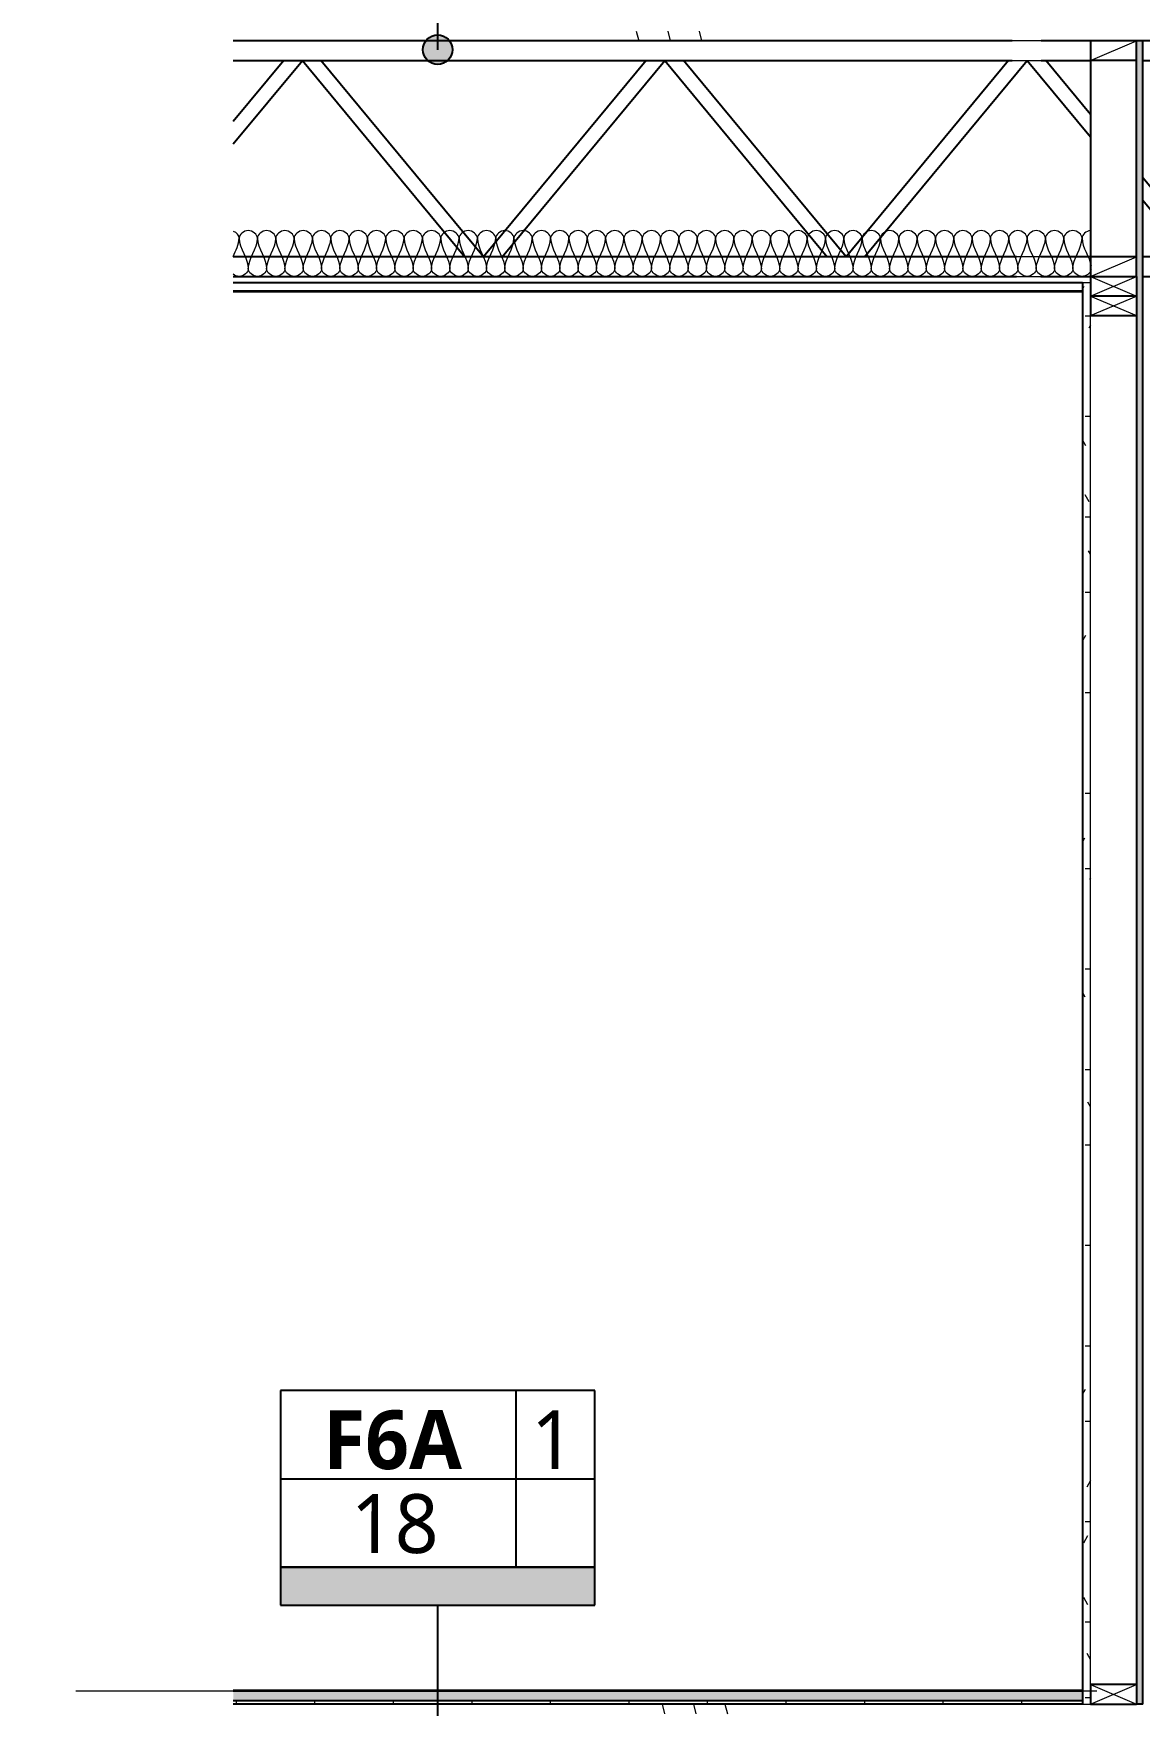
# Model space of a CAD drawing. Header units: inches. Extents: x 6 to 8416, y -388 to 6104.
# Drawn here: x 2181.4 to 2265.9, y 5475.8 to 5603.6 of the extents above; entities that cross this region are included whole.
import ezdxf

# ---------------------------------------------------------------- set-up
doc = ezdxf.new("R2010")
doc.units = ezdxf.units.IN
doc.header["$MEASUREMENT"] = 0
doc.linetypes.add('Center 1_2_', pattern=[42, 24, -6, 6, -6])
for name, color, linetype, lineweight in [('A-DETL', 90, 'Continuous', 13), ('A-DETL-GENF', 92, 'Continuous', 13), ('A-FLOR', 192, 'Continuous', 18), ('A-FLOR-IDEN', 11, 'Continuous', 25), ('A-FLOR-LEVL', 51, 'Continuous', 13), ('A-FLOR-MCUT', 51, 'Continuous', 25), ('A-FLOR-PATT', 8, 'Continuous', 35), ('A-ROOM', 32, 'Continuous', 13)]:
    doc.layers.add(name, color=color, linetype=linetype, lineweight=lineweight)
doc.styles.add('Open Sans_3', font='OpenSans-Regular.ttf', dxfattribs={"height": 4.5})
doc.styles.add('Open Sans_B', font='OpenSans-Bold.ttf', dxfattribs={"height": 4.5})
pattern_1 = [(0, (2370.89, 5497.5), (0, 60), [60, 0, 0, 0]), (284.036, (2411.69, 5509.5), (59.99915, -180.0005), [12.369, -235.017]), (284.036, (2409.29, 5509.5), (59.99915, -180.0005), [12.369, -235.017]), (284.036, (2406.89, 5509.5), (59.99915, -180.0005), [12.369, -235.017]), (284.036, (2375.69, 5521.5), (59.9992, -180.0005), [12.369, -235.017]), (284.036, (2373.29, 5521.5), (59.9992, -180.0005), [12.369, -235.017]), (284.036, (2370.89, 5521.5), (59.9992, -180.0005), [12.369, -235.017]), (284.036, (2393.69, 5533.5), (59.9992, -180.0005), [12.369, -235.017]), (284.036, (2391.29, 5533.5), (59.9992, -180.0005), [12.369, -235.017]), (284.036, (2388.89, 5533.5), (59.9992, -180.0005), [12.369, -235.017]), (284.036, (2411.69, 5545.5), (59.9992, -180.0005), [12.369, -235.017]), (284.036, (2409.29, 5545.5), (59.9992, -180.0005), [12.369, -235.017]), (284.036, (2406.89, 5545.5), (59.9992, -180.0005), [12.369, -235.017]), (284.036, (2375.69, 5557.5), (59.9992, -180.0005), [12.369, -235.017]), (284.036, (2373.29, 5557.5), (59.9992, -180.0005), [12.369, -235.017]), (284.036, (2370.89, 5557.5), (59.9992, -180.0005), [12.369, -235.017]), (0, (2370.89, 5503.5), (0, 60), [60, 0, 0, 0]), (0, (2370.89, 5509.5), (0, 60), [60, 0, 0, 0]), (0, (2370.89, 5515.5), (0, 60), [60, 0, 0, 0]), (0, (2370.89, 5521.5), (0, 60), [60, 0, 0, 0]), (0, (2370.89, 5527.5), (0, 60), [60, 0, 0, 0]), (0, (2370.89, 5533.5), (0, 60), [60, 0, 0, 0]), (0, (2370.89, 5539.5), (0, 60), [60, 0, 0, 0]), (0, (2370.89, 5545.5), (0, 60), [60, 0, 0, 0]), (0, (2370.89, 5551.5), (0, 60), [60, 0, 0, 0])]

# ---------------------------------------------------------------- blocks, each defined once
blk = doc.blocks.new('06 Medium Load Wood Joist-Side-AM - 18_-V53-WALL SECTION - BACK OF HOUSE')
at = {"layer": 'A-DETL-GENF', "lineweight": 25}
for p, q in [((-66.5, 5475.12), (-70.27, 5475.12)), ((-29.81, 5475.12), (-62.5, 5475.12)), ((-71.34, 5473.62), (-66.5, 5467.78)), ((-70.27, 5473.62), (-66.5, 5473.62)), ((-66.5, 5469.49), (-69.92, 5473.62)), ((-62.5, 5473.62), (-29.81, 5473.62)), ((-45.08, 5473.62), (-57.5, 5458.62)), ((-56.08, 5458.62), (-43.66, 5473.62)), ((-43.66, 5473.62), (-31.23, 5458.62)), ((-29.81, 5458.62), (-42.23, 5473.62)), ((-57.5, 5458.62), (-62.5, 5464.66)), ((-62.5, 5462.95), (-58.92, 5458.62)), ((-66.5, 5458.62), (-70.3, 5458.62)), ((-29.81, 5458.62), (-62.5, 5458.62)), ((-70.3, 5457.12), (-66.5, 5457.12)), ((-62.5, 5457.12), (-29.81, 5457.12))]:
    blk.add_line(p, q, dxfattribs=at)
blk = doc.blocks.new('06 Medium Load Wood Joist-Side-AM - 18_-20155751-WALL SECTION - BACK OF HOUSE')
at = {"layer": 'A-DETL-GENF', "lineweight": 25}
for p, q in [((10.58, 5475.12), (-29.81, 5475.12)), ((-17.39, 5473.62), (-29.81, 5458.62)), ((-29.81, 5473.62), (10.58, 5473.62)), ((-28.39, 5458.62), (-15.97, 5473.62)), ((-15.97, 5473.62), (-3.55, 5458.62)), ((-2.12, 5458.62), (-14.55, 5473.62)), ((10.3, 5473.62), (-2.12, 5458.62)), ((-0.7, 5458.62), (11.72, 5473.62)), ((10.9, 5458.62), (-29.81, 5458.62)), ((-29.81, 5457.12), (10.9, 5457.12))]:
    blk.add_line(p, q, dxfattribs=at)
blk = doc.blocks.new('06 Medium Load Wood Joist-Side-AM - 18_-V54-WALL SECTION - BACK OF HOUSE')
at = {"layer": 'A-DETL-GENF', "lineweight": 25}
for p, q in [((-112.87, 5475.12), (-132, 5475.12)), ((-128.14, 5473.62), (-132, 5468.96)), ((-132, 5467.25), (-126.72, 5473.62)), ((-132, 5473.62), (-112.87, 5473.62)), ((-126.72, 5473.62), (-114.3, 5458.62)), ((-112.87, 5458.62), (-125.3, 5473.62)), ((-112.87, 5458.62), (-132, 5458.62)), ((-132, 5457.12), (-112.87, 5457.12))]:
    blk.add_line(p, q, dxfattribs=at)
blk = doc.blocks.new('09 GypsumWallboardTypeX-Section-AM - 5_8_-V82-WALL SECTION - BACK OF HOUSE')
at = {"layer": 'A-DETL-GENF'}
h = blk.add_hatch(dxfattribs=at)
h.set_pattern_fill('FP_25', color=256, style=0, pattern_type=2)
h.set_pattern_definition([(0, (42.242, 5497.5), (7.68, 1.92), [0.6336, -5.126, 0.6336, -5.126, -30.72]), (0, (42.242, 5497.5), (7.68, 1.92), [-11.52, 0.6336, -10.886, 0.6336, -5.126, -13.44]), (0, (42.242, 5497.5), (7.68, 1.92), [-28.8, 0.6336, -3.206, 0.6336, -8.966]), (120, (45.122, 5498.46), (-5.50277, 5.691075), [0.6336, -5.126, 0.6336, -5.126, -30.72]), (120, (45.122, 5498.46), (-5.50277, 5.691075), [-11.52, 0.6336, -10.886, 0.6336, -5.126, -13.44]), (120, (45.122, 5498.46), (-5.50277, 5.691075), [-28.8, 0.6336, -3.206, 0.6336, -8.966]), (240, (46.082, 5502.3), (-2.17723, -7.611075), [0.6336, -5.126, 0.6336, -5.126, -30.72]), (240, (46.082, 5502.3), (-2.17723, -7.611075), [-11.52, 0.6336, -10.886, 0.6336, -5.126, -13.44]), (240, (46.082, 5502.3), (-2.17723, -7.611075), [-28.8, 0.6336, -3.206, 0.6336, -8.966])])
h.paths.add_polyline_path([(-66.5, 5475.875), (-66.5, 5584.5), (-67.125, 5584.5), (-67.125, 5475.875)])
at = {"layer": 'A-DETL-GENF', "lineweight": 25}
blk.add_line((-67.125, 5584.5), (-67.125, 5475.875), dxfattribs=at)
at = {"layer": 'A-DETL-GENF'}
for p, q in [((-66.5, 5584.5), (-67.125, 5584.5)), ((-66.5, 5477.375), (-66.5, 5582)), ((-67.125, 5475.875), (-66.5, 5475.875))]:
    blk.add_line(p, q, dxfattribs=at)
blk = doc.blocks.new('06 Nominal Cut Lumber-Section-AM1 - 2x4 Section-9046868-WALL SECTION - BACK OF HOUSE')
at = {"layer": 'A-DETL-GENF', "lineweight": 25}
blk.add_line((-66.5, 5712.875), (-66.5, 5711.375), dxfattribs=at)
at = {"layer": 'A-DETL-GENF'}
for p, q in [((-66.5, 5711.375), (-63, 5712.875)), ((-66.5, 5712.875), (-63, 5711.375))]:
    blk.add_line(p, q, dxfattribs=at)
blk = doc.blocks.new('06 Nominal Cut Lumber-Section-AM1 - 2x4 Section-V80-WALL SECTION - BACK OF HOUSE')
at = {"layer": 'A-DETL-GENF', "lineweight": 25}
for p, q in [((-63, 5711.375), (-66.5, 5711.375)), ((-66.5, 5711.375), (-66.5, 5709.875)), ((-66.5, 5709.875), (-63, 5709.875))]:
    blk.add_line(p, q, dxfattribs=at)
at = {"layer": 'A-DETL-GENF'}
for p, q in [((-66.5, 5709.875), (-63, 5711.375)), ((-66.5, 5711.375), (-63, 5709.875))]:
    blk.add_line(p, q, dxfattribs=at)
blk = doc.blocks.new('06 Plywood-Wall Sheathing-Section-AM - 1_2_-20171540-WALL SECTION - BACK OF HOUSE')
at = {"layer": 'A-DETL-GENF'}
h = blk.add_hatch(dxfattribs=at)
h.set_pattern_fill('FP_30', color=256, style=0, pattern_type=2)
h.set_pattern_definition([(270, (-63.4, 5730.875), (2, 1e-16), [2, 0, 0, 0]), (270, (-63.4, 5730.875), (2, 1e-16), [-2, 0, 0, 0, 0]), (194.036, (-63, 5729.515), (-6.0000973, -1.9999233), [0.412, -7.834]), (194.036, (-63, 5729.595), (-6.0000973, -1.9999233), [0.412, -7.834]), (194.036, (-63, 5729.675), (-6.0000973, -1.9999233), [0.412, -7.834]), (194.036, (-62.6, 5730.715), (-6.0000973, -1.9999233), [0.412, -7.834]), (194.036, (-62.6, 5730.795), (-6.0000973, -1.9999233), [0.412, -7.834]), (194.036, (-62.6, 5730.875), (-6.0000973, -1.9999233), [0.412, -7.834]), (194.036, (-62.2, 5730.115), (-6.0000973, -1.9999233), [0.412, -7.834]), (194.036, (-62.2, 5730.195), (-6.0000973, -1.9999233), [0.412, -7.834]), (194.036, (-62.2, 5730.275), (-6.0000973, -1.9999233), [0.412, -7.834]), (194.036, (-61.8, 5729.515), (-6.0000973, -1.9999233), [0.412, -7.834]), (194.036, (-61.8, 5729.595), (-6.0000973, -1.9999233), [0.412, -7.834]), (194.036, (-61.8, 5729.675), (-6.0000973, -1.9999233), [0.412, -7.834]), (194.036, (-61.4, 5730.715), (-6.0000973, -1.9999233), [0.412, -7.834]), (194.036, (-61.4, 5730.795), (-6.0000973, -1.9999233), [0.412, -7.834]), (194.036, (-61.4, 5730.875), (-6.0000973, -1.9999233), [0.412, -7.834]), (270, (-63.2, 5730.875), (2, 1e-16), [2, 0, 0, 0]), (270, (-63.2, 5730.875), (2, 1e-16), [-2, 0, 0, 0, 0]), (270, (-63, 5730.875), (2, 1e-16), [2, 0, 0, 0]), (270, (-63, 5730.875), (2, 1e-16), [-2, 0, 0, 0, 0]), (270, (-62.8, 5730.875), (2, 1e-16), [2, 0, 0, 0]), (270, (-62.8, 5730.875), (2, 1e-16), [-2, 0, 0, 0, 0]), (270, (-62.6, 5730.875), (2, 1e-16), [2, 0, 0, 0]), (270, (-62.6, 5730.875), (2, 1e-16), [-2, 0, 0, 0, 0]), (270, (-62.4, 5730.875), (2, 1e-16), [2, 0, 0, 0]), (270, (-62.4, 5730.875), (2, 1e-16), [-2, 0, 0, 0, 0]), (270, (-62.2, 5730.875), (2, 1e-16), [2, 0, 0, 0]), (270, (-62.2, 5730.875), (2, 1e-16), [-2, 0, 0, 0, 0]), (270, (-62, 5730.875), (2, 1e-16), [2, 0, 0, 0]), (270, (-62, 5730.875), (2, 1e-16), [-2, 0, 0, 0, 0]), (270, (-61.8, 5730.875), (2, 1e-16), [2, 0, 0, 0]), (270, (-61.8, 5730.875), (2, 1e-16), [-2, 0, 0, 0, 0]), (270, (-61.6, 5730.875), (2, 1e-16), [2, 0, 0, 0]), (270, (-61.6, 5730.875), (2, 1e-16), [-2, 0, 0, 0, 0])])
h.paths.add_polyline_path([(-62.5, 5603.75), (-62.5, 5730.875), (-63, 5730.875), (-63, 5603.75)])
at = {"layer": 'A-DETL-GENF', "lineweight": 25}
for p, q in [((-62.5, 5730.875), (-63, 5730.875)), ((-62.5, 5603.75), (-62.5, 5730.875)), ((-63, 5712.875), (-63, 5603.75)), ((-62.5, 5603.75), (-63, 5603.75))]:
    blk.add_line(p, q, dxfattribs=at)
blk = doc.blocks.new('06 Nominal Cut Lumber-Blocking-Section-AM1 - 2x4 Blocking-19772213-WALL SECTION - BACK OF HOUSE')
at = {"layer": 'A-DETL-GENF', "lineweight": 25}
for p, q in [((-63, 5730.875), (-66.5, 5730.875)), ((-66.5, 5730.875), (-66.5, 5729.375)), ((-63, 5729.375), (-63, 5730.875))]:
    blk.add_line(p, q, dxfattribs=at)
at = {"layer": 'A-DETL-GENF'}
blk.add_line((-66.5, 5729.375), (-63, 5730.875), dxfattribs=at)
blk = doc.blocks.new('06 Nominal Cut Lumber-Top-AM - 4_ W-20150248-WALL SECTION - BACK OF HOUSE')
at = {"layer": 'A-DETL-GENF', "lineweight": 25}
for p, q in [((-63, 5729.375), (-66.5, 5729.375)), ((-66.5, 5729.375), (-66.5, 5714.375)), ((-63, 5714.375), (-63, 5729.375))]:
    blk.add_line(p, q, dxfattribs=at)
blk = doc.blocks.new('06 Nominal Cut Lumber-Blocking-Section-AM1 - 2x4 Blocking-V81-WALL SECTION - BACK OF HOUSE')
at = {"layer": 'A-DETL-GENF', "lineweight": 25}
for p, q in [((-63, 5714.375), (-66.5, 5714.375)), ((-66.5, 5714.375), (-66.5, 5712.875)), ((-63, 5712.875), (-63, 5714.375)), ((-66.5, 5712.875), (-63, 5712.875))]:
    blk.add_line(p, q, dxfattribs=at)
at = {"layer": 'A-DETL-GENF'}
blk.add_line((-66.5, 5712.875), (-63, 5714.375), dxfattribs=at)
blk = doc.blocks.new('ASM TAG - Floor-AM - Assembly-1637575-WALL SECTION - BACK OF HOUSE')
at = {"layer": 'A-FLOR-IDEN', "lineweight": 13}
blk.add_hatch(color=256, dxfattribs=at).paths.add_polyline_path([(-104.38, 5870.94), (-104.38, 5868.03), (-128.38, 5868.03), (-128.38, 5870.94)])
at = {"layer": 'A-FLOR-IDEN'}
for p, q in [((-110.38, 5884.44), (-128.38, 5884.44)), ((-128.38, 5884.44), (-128.38, 5877.69)), ((-128.38, 5884.44), (-128.38, 5870.94)), ((-104.38, 5884.44), (-128.38, 5884.44)), ((-104.38, 5884.44), (-110.38, 5884.44)), ((-110.38, 5870.94), (-110.38, 5884.44)), ((-104.38, 5877.69), (-104.38, 5884.44)), ((-104.38, 5870.94), (-104.38, 5884.44)), ((-128.38, 5877.69), (-128.38, 5870.94)), ((-128.38, 5877.69), (-104.38, 5877.69)), ((-104.38, 5870.94), (-104.38, 5877.69)), ((-104.38, 5870.94), (-128.38, 5870.94)), ((-128.38, 5870.94), (-128.38, 5868.03)), ((-128.38, 5870.94), (-110.38, 5870.94)), ((-128.38, 5870.94), (-104.38, 5870.94)), ((-110.38, 5870.94), (-104.38, 5870.94)), ((-104.38, 5868.03), (-104.38, 5870.94)), ((-128.38, 5868.03), (-104.38, 5868.03))]:
    blk.add_line(p, q, dxfattribs=at)
at = {"layer": 'A-FLOR-IDEN', "lineweight": 13}
for p, q in [((-110.38, 5877.69), (-110.38, 5884.44)), ((-110.38, 5884.44), (-110.38, 5877.69)), ((-128.38, 5877.69), (-110.38, 5877.69)), ((-110.38, 5877.69), (-128.38, 5877.69)), ((-110.38, 5870.94), (-110.38, 5877.69)), ((-110.38, 5877.69), (-104.38, 5877.69)), ((-104.38, 5877.69), (-110.38, 5877.69)), ((-110.38, 5877.69), (-110.38, 5870.94))]:
    blk.add_line(p, q, dxfattribs=at)

msp = doc.modelspace()

# ---------------------------------------------------------------- hatches: boundary and pattern name
at = {"layer": 'A-FLOR-IDEN'}
h = msp.add_hatch(color=256, dxfattribs=at)
edge = h.paths.add_edge_path()
edge.add_arc((2212.2672817, 5602.32866038), 1.125, 0, 360)
at = {"layer": 'A-FLOR-PATT', "lineweight": 13}
h = msp.add_hatch(dxfattribs=at)
h.set_pattern_fill('FP_23', color=256, style=0, pattern_type=2)
h.set_pattern_definition(pattern_1)
h.paths.add_polyline_path([(2381.89750214, 5603), (2388.64750214, 5603), (2388.64750214, 5603.75), (2196.64750214, 5603.75), (2196.64750214, 5603), (2360.12950214, 5603)])
h = msp.add_hatch(dxfattribs=at)
h.set_pattern_fill('FP_21', color=256, style=0, pattern_type=2)
h.set_pattern_definition([(50, (2370.8895, 5497.5), (6.886, -0.6021), [0.72, -7.92]), (355, (2370.8895, 5497.5), (-1.33176, 7.22055), [0.576, -6.336]), (100.451, (2371.4635, 5497.45), (5.55363, 6.6182), [0.6119, -6.731]), (46.184, (2370.8895, 5499.42), (10.24564, -1.58893), [1.08, -11.88]), (96.636, (2371.744, 5499.288), (8.97244, 9.3515), [0.91786, -10.096]), (351.184, (2370.89, 5499.42), (8.9732, 9.3512), [0.864, -9.504]), (21, (2371.8495, 5498.94), (5.73073, -3.865), [0.72, -7.92]), (326, (2371.8495, 5498.94), (2.3358, 6.96088), [0.576, -6.336]), (71.451, (2372.3275, 5498.618), (8.06588, 3.09595), [0.6119, -6.731]), (37.5, (2370.8895, 5497.5), (0.116866, 3.19548), [0.06336, -6.196, 0.06336, -6.369, -6.36]), (37.5, (2370.8895, 5497.5), (0.116866, 3.19548), [-12.691, 0.06336, -6.297]), (7.5, (2370.8895, 5497.5), (2.52543, 3.786025), [0.06336, -3.604, 0.06336, -6.052, -2.424]), (7.5, (2370.8895, 5497.5), (2.52543, 3.786025), [-9.782, 0.06336, -2.361]), (327.5, (2368.7485, 5497.5), (5.12437, -0.216176), [0.06336, -2.337, 0.06336, -7.425, -9.936]), (327.5, (2368.7485, 5497.5), (5.12437, -0.216176), [-9.888, 0.06336, -9.873]), (317.5, (2367.7885, 5497.5), (5.59833, 0.96141), [0.06336, -3.057, 0.06336, -4.909, -7.056]), (317.5, (2367.7885, 5497.5), (5.59833, 0.96141), [-8.093, 0.06336, -6.993])])
h.paths.add_polyline_path([(2383.14750214, 5476.125), (2383.14750214, 5476.875), (2266.77250214, 5476.875), (2266.77250214, 5476.125), (2360.12950214, 5476.125)])
h.paths.add_polyline_path([(2196.64750214, 5476.125), (2261.52250214, 5476.125), (2261.52250214, 5476.875), (2196.64750214, 5476.875)])
h = msp.add_hatch(dxfattribs=at)
h.set_pattern_fill('FP_22', color=256, style=0, pattern_type=2)
h.set_pattern_definition([(0, (2370.8895, 5497.5), (0, 6), []), (90, (2370.8895, 5497.5), (-6, 4e-16), [])])
h.paths.add_polyline_path([(2383.14750214, 5475.875), (2383.14750214, 5476.125), (2266.77250214, 5476.125), (2266.77250214, 5475.875), (2360.12950214, 5475.875)])
h.paths.add_polyline_path([(2196.64750214, 5475.875), (2261.52250214, 5475.875), (2261.52250214, 5476.125), (2196.64750214, 5476.125)])
h = msp.add_hatch(dxfattribs=at)
h.set_pattern_fill('FP_23', color=256, style=0, pattern_type=2)
h.set_pattern_definition(pattern_1)
h.paths.add_polyline_path([(2196.64750214, 5475.125), (2388.64750214, 5475.125), (2388.64750214, 5475.875), (2196.64750214, 5475.875)])

# ---------------------------------------------------------------- linework, layer by layer
at = {"layer": 'A-DETL', "lineweight": 18}
for p, q in [((2258.37391533, 5603), (2256.16094373, 5603)), ((2256.16094373, 5601.5), (2258.37391533, 5601.5)), ((2258.34497361, 5586.5), (2256.48793451, 5586.5)), ((2256.48793451, 5585), (2258.34497361, 5585))]:
    msp.add_line(p, q, dxfattribs=at)
at = {"layer": 'A-DETL'}
for points in [[(2197.09750214, 5587.91666667), (2197.09750214, 5588.12022771), (2196.90570757, 5588.34207028), (2196.66409623, 5588.44357992)], [(2198.49750214, 5587.91666667), (2198.49750214, 5588.19165264), (2197.79750214, 5588.80834736), (2197.09750214, 5588.19165264), (2197.09750214, 5587.91666667)], [(2199.89750214, 5587.91666667), (2199.89750214, 5588.19165264), (2199.19750214, 5588.80834736), (2198.49750214, 5588.19165264), (2198.49750214, 5587.91666667)], [(2201.29750214, 5587.91666667), (2201.29750214, 5588.19165264), (2200.59750214, 5588.80834736), (2199.89750214, 5588.19165264), (2199.89750214, 5587.91666667)], [(2202.69750214, 5587.91666667), (2202.69750214, 5588.19165264), (2201.99750214, 5588.80834736), (2201.29750214, 5588.19165264), (2201.29750214, 5587.91666667)], [(2204.09750214, 5587.91666667), (2204.09750214, 5588.19165264), (2203.39750214, 5588.80834736), (2202.69750214, 5588.19165264), (2202.69750214, 5587.91666667)], [(2205.49750214, 5587.91666667), (2205.49750214, 5588.19165264), (2204.79750214, 5588.80834736), (2204.09750214, 5588.19165264), (2204.09750214, 5587.91666667)], [(2206.89750214, 5587.91666667), (2206.89750214, 5588.19165264), (2206.19750214, 5588.80834736), (2205.49750214, 5588.19165264), (2205.49750214, 5587.91666667)], [(2208.29750214, 5587.91666667), (2208.29750214, 5588.19165264), (2207.59750214, 5588.80834736), (2206.89750214, 5588.19165264), (2206.89750214, 5587.91666667)], [(2209.69750214, 5587.91666667), (2209.69750214, 5588.19165264), (2208.99750214, 5588.80834736), (2208.29750214, 5588.19165264), (2208.29750214, 5587.91666667)], [(2211.09750214, 5587.91666667), (2211.09750214, 5588.19165264), (2210.39750214, 5588.80834736), (2209.69750214, 5588.19165264), (2209.69750214, 5587.91666667)], [(2212.49750214, 5587.91666667), (2212.49750214, 5588.19165264), (2211.79750214, 5588.80834736), (2211.09750214, 5588.19165264), (2211.09750214, 5587.91666667)], [(2213.89750214, 5587.91666667), (2213.89750214, 5588.19165264), (2213.19750214, 5588.80834736), (2212.49750214, 5588.19165264), (2212.49750214, 5587.91666667)], [(2215.29750214, 5587.91666667), (2215.29750214, 5588.19165264), (2214.59750214, 5588.80834736), (2213.89750214, 5588.19165264), (2213.89750214, 5587.91666667)], [(2216.69750214, 5587.91666667), (2216.69750214, 5588.19165264), (2215.99750214, 5588.80834736), (2215.29750214, 5588.19165264), (2215.29750214, 5587.91666667)], [(2218.09750214, 5587.91666667), (2218.09750214, 5588.19165264), (2217.39750214, 5588.80834736), (2216.69750214, 5588.19165264), (2216.69750214, 5587.91666667)], [(2219.49750214, 5587.91666667), (2219.49750214, 5588.19165264), (2218.79750214, 5588.80834736), (2218.09750214, 5588.19165264), (2218.09750214, 5587.91666667)], [(2220.89750214, 5587.91666667), (2220.89750214, 5588.19165264), (2220.19750214, 5588.80834736), (2219.49750214, 5588.19165264), (2219.49750214, 5587.91666667)], [(2222.29750214, 5587.91666667), (2222.29750214, 5588.19165264), (2221.59750214, 5588.80834736), (2220.89750214, 5588.19165264), (2220.89750214, 5587.91666667)], [(2223.69750214, 5587.91666667), (2223.69750214, 5588.19165264), (2222.99750214, 5588.80834736), (2222.29750214, 5588.19165264), (2222.29750214, 5587.91666667)], [(2225.09750214, 5587.91666667), (2225.09750214, 5588.19165264), (2224.39750214, 5588.80834736), (2223.69750214, 5588.19165264), (2223.69750214, 5587.91666667)], [(2226.49750214, 5587.91666667), (2226.49750214, 5588.19165264), (2225.79750214, 5588.80834736), (2225.09750214, 5588.19165264), (2225.09750214, 5587.91666667)], [(2227.89750214, 5587.91666667), (2227.89750214, 5588.19165264), (2227.19750214, 5588.80834736), (2226.49750214, 5588.19165264), (2226.49750214, 5587.91666667)], [(2229.29750214, 5587.91666667), (2229.29750214, 5588.19165264), (2228.59750214, 5588.80834736), (2227.89750214, 5588.19165264), (2227.89750214, 5587.91666667)], [(2230.69750214, 5587.91666667), (2230.69750214, 5588.19165264), (2229.99750214, 5588.80834736), (2229.29750214, 5588.19165264), (2229.29750214, 5587.91666667)], [(2232.09750214, 5587.91666667), (2232.09750214, 5588.19165264), (2231.39750214, 5588.80834736), (2230.69750214, 5588.19165264), (2230.69750214, 5587.91666667)], [(2233.49750214, 5587.91666667), (2233.49750214, 5588.19165264), (2232.79750214, 5588.80834736), (2232.09750214, 5588.19165264), (2232.09750214, 5587.91666667)], [(2234.89750214, 5587.91666667), (2234.89750214, 5588.19165264), (2234.19750214, 5588.80834736), (2233.49750214, 5588.19165264), (2233.49750214, 5587.91666667)], [(2236.29750214, 5587.91666667), (2236.29750214, 5588.19165264), (2235.59750214, 5588.80834736), (2234.89750214, 5588.19165264), (2234.89750214, 5587.91666667)], [(2237.69750214, 5587.91666667), (2237.69750214, 5588.19165264), (2236.99750214, 5588.80834736), (2236.29750214, 5588.19165264), (2236.29750214, 5587.91666667)], [(2239.09750214, 5587.91666667), (2239.09750214, 5588.19165264), (2238.39750214, 5588.80834736), (2237.69750214, 5588.19165264), (2237.69750214, 5587.91666667)], [(2240.49750214, 5587.91666667), (2240.49750214, 5588.19165264), (2239.79750214, 5588.80834736), (2239.09750214, 5588.19165264), (2239.09750214, 5587.91666667)], [(2241.89750214, 5587.91666667), (2241.89750214, 5588.19165264), (2241.19750214, 5588.80834736), (2240.49750214, 5588.19165264), (2240.49750214, 5587.91666667)], [(2243.29750214, 5587.91666667), (2243.29750214, 5588.19165264), (2242.59750214, 5588.80834736), (2241.89750214, 5588.19165264), (2241.89750214, 5587.91666667)], [(2244.69750214, 5587.91666667), (2244.69750214, 5588.19165264), (2243.99750214, 5588.80834736), (2243.29750214, 5588.19165264), (2243.29750214, 5587.91666667)], [(2246.09750214, 5587.91666667), (2246.09750214, 5588.19165264), (2245.39750214, 5588.80834736), (2244.69750214, 5588.19165264), (2244.69750214, 5587.91666667)], [(2247.49750214, 5587.91666667), (2247.49750214, 5588.19165264), (2246.79750214, 5588.80834736), (2246.09750214, 5588.19165264), (2246.09750214, 5587.91666667)], [(2248.89750214, 5587.91666667), (2248.89750214, 5588.19165264), (2248.19750214, 5588.80834736), (2247.49750214, 5588.19165264), (2247.49750214, 5587.91666667)], [(2250.29750214, 5587.91666667), (2250.29750214, 5588.19165264), (2249.59750214, 5588.80834736), (2248.89750214, 5588.19165264), (2248.89750214, 5587.91666667)], [(2251.69750214, 5587.91666667), (2251.69750214, 5588.19165264), (2250.99750214, 5588.80834736), (2250.29750214, 5588.19165264), (2250.29750214, 5587.91666667)], [(2253.09750214, 5587.91666667), (2253.09750214, 5588.19165264), (2252.39750214, 5588.80834736), (2251.69750214, 5588.19165264), (2251.69750214, 5587.91666667)], [(2254.49750214, 5587.91666667), (2254.49750214, 5588.19165264), (2253.79750214, 5588.80834736), (2253.09750214, 5588.19165264), (2253.09750214, 5587.91666667)], [(2255.89750214, 5587.91666667), (2255.89750214, 5588.19165264), (2255.19750214, 5588.80834736), (2254.49750214, 5588.19165264), (2254.49750214, 5587.91666667)], [(2257.29750214, 5587.91666667), (2257.29750214, 5588.19165264), (2256.59750214, 5588.80834736), (2255.89750214, 5588.19165264), (2255.89750214, 5587.91666667)], [(2258.69750214, 5587.91666667), (2258.69750214, 5588.19165264), (2257.99750214, 5588.80834736), (2257.29750214, 5588.19165264), (2257.29750214, 5587.91666667)], [(2260.09750214, 5587.91666667), (2260.09750214, 5588.19165264), (2259.39750214, 5588.80834736), (2258.69750214, 5588.19165264), (2258.69750214, 5587.91666667)], [(2261.49750214, 5587.91666667), (2261.49750214, 5588.19165264), (2260.79750214, 5588.80834736), (2260.09750214, 5588.19165264), (2260.09750214, 5587.91666667)], [(2262.14300575, 5588.49755158), (2261.81208302, 5588.46805394), (2261.49750214, 5588.17736765), (2261.49750214, 5587.91666667)], [(2196.64501034, 5586.52264295), (2196.84642437, 5586.98212827), (2197.09750214, 5587.43651868), (2197.09750214, 5587.91666667)], [(2197.09750214, 5587.91666667), (2197.09750214, 5587.11495168), (2197.79750214, 5586.38504832), (2197.79750214, 5585.58333333)], [(2197.79750214, 5585.58333333), (2197.79750214, 5586.38504832), (2198.49750214, 5587.11495168), (2198.49750214, 5587.91666667)], [(2198.49750214, 5587.91666667), (2198.49750214, 5587.11495168), (2199.19750214, 5586.38504832), (2199.19750214, 5585.58333333)], [(2199.19750214, 5585.58333333), (2199.19750214, 5586.38504832), (2199.89750214, 5587.11495168), (2199.89750214, 5587.91666667)], [(2199.89750214, 5587.91666667), (2199.89750214, 5587.11495168), (2200.59750214, 5586.38504832), (2200.59750214, 5585.58333333)], [(2200.59750214, 5585.58333333), (2200.59750214, 5586.38504832), (2201.29750214, 5587.11495168), (2201.29750214, 5587.91666667)], [(2201.29750214, 5587.91666667), (2201.29750214, 5587.11495168), (2201.99750214, 5586.38504832), (2201.99750214, 5585.58333333)], [(2201.99750214, 5585.58333333), (2201.99750214, 5586.38504832), (2202.69750214, 5587.11495168), (2202.69750214, 5587.91666667)], [(2202.69750214, 5587.91666667), (2202.69750214, 5587.11495168), (2203.39750214, 5586.38504832), (2203.39750214, 5585.58333333)], [(2203.39750214, 5585.58333333), (2203.39750214, 5586.38504832), (2204.09750214, 5587.11495168), (2204.09750214, 5587.91666667)], [(2204.09750214, 5587.91666667), (2204.09750214, 5587.11495168), (2204.79750214, 5586.38504832), (2204.79750214, 5585.58333333)], [(2204.79750214, 5585.58333333), (2204.79750214, 5586.38504832), (2205.49750214, 5587.11495168), (2205.49750214, 5587.91666667)], [(2205.49750214, 5587.91666667), (2205.49750214, 5587.11495168), (2206.19750214, 5586.38504832), (2206.19750214, 5585.58333333)], [(2206.19750214, 5585.58333333), (2206.19750214, 5586.38504832), (2206.89750214, 5587.11495168), (2206.89750214, 5587.91666667)], [(2206.89750214, 5587.91666667), (2206.89750214, 5587.11495168), (2207.59750214, 5586.38504832), (2207.59750214, 5585.58333333)], [(2207.59750214, 5585.58333333), (2207.59750214, 5586.38504832), (2208.29750214, 5587.11495168), (2208.29750214, 5587.91666667)], [(2208.29750214, 5587.91666667), (2208.29750214, 5587.11495168), (2208.99750214, 5586.38504832), (2208.99750214, 5585.58333333)], [(2208.99750214, 5585.58333333), (2208.99750214, 5586.38504832), (2209.69750214, 5587.11495168), (2209.69750214, 5587.91666667)], [(2209.69750214, 5587.91666667), (2209.69750214, 5587.11495168), (2210.39750214, 5586.38504832), (2210.39750214, 5585.58333333)], [(2210.39750214, 5585.58333333), (2210.39750214, 5586.38504832), (2211.09750214, 5587.11495168), (2211.09750214, 5587.91666667)], [(2211.09750214, 5587.91666667), (2211.09750214, 5587.11495168), (2211.79750214, 5586.38504832), (2211.79750214, 5585.58333333)], [(2211.79750214, 5585.58333333), (2211.79750214, 5586.38504832), (2212.49750214, 5587.11495168), (2212.49750214, 5587.91666667)], [(2212.49750214, 5587.91666667), (2212.49750214, 5587.11495168), (2213.19750214, 5586.38504832), (2213.19750214, 5585.58333333)], [(2213.19750214, 5585.58333333), (2213.19750214, 5586.38504832), (2213.89750214, 5587.11495168), (2213.89750214, 5587.91666667)], [(2213.89750214, 5587.91666667), (2213.89750214, 5587.11495168), (2214.59750214, 5586.38504832), (2214.59750214, 5585.58333333)], [(2214.59750214, 5585.58333333), (2214.59750214, 5586.38504832), (2215.29750214, 5587.11495168), (2215.29750214, 5587.91666667)], [(2215.29750214, 5587.91666667), (2215.29750214, 5587.11495168), (2215.99750214, 5586.38504832), (2215.99750214, 5585.58333333)], [(2215.99750214, 5585.58333333), (2215.99750214, 5586.38504832), (2216.69750214, 5587.11495168), (2216.69750214, 5587.91666667)], [(2216.69750214, 5587.91666667), (2216.69750214, 5587.11495168), (2217.39750214, 5586.38504832), (2217.39750214, 5585.58333333)], [(2217.39750214, 5585.58333333), (2217.39750214, 5586.38504832), (2218.09750214, 5587.11495168), (2218.09750214, 5587.91666667)], [(2218.09750214, 5587.91666667), (2218.09750214, 5587.11495168), (2218.79750214, 5586.38504832), (2218.79750214, 5585.58333333)], [(2218.79750214, 5585.58333333), (2218.79750214, 5586.38504832), (2219.49750214, 5587.11495168), (2219.49750214, 5587.91666667)], [(2219.49750214, 5587.91666667), (2219.49750214, 5587.11495168), (2220.19750214, 5586.38504832), (2220.19750214, 5585.58333333)], [(2220.19750214, 5585.58333333), (2220.19750214, 5586.38504832), (2220.89750214, 5587.11495168), (2220.89750214, 5587.91666667)], [(2220.89750214, 5587.91666667), (2220.89750214, 5587.11495168), (2221.59750214, 5586.38504832), (2221.59750214, 5585.58333333)], [(2221.59750214, 5585.58333333), (2221.59750214, 5586.38504832), (2222.29750214, 5587.11495168), (2222.29750214, 5587.91666667)], [(2222.29750214, 5587.91666667), (2222.29750214, 5587.11495168), (2222.99750214, 5586.38504832), (2222.99750214, 5585.58333333)], [(2222.99750214, 5585.58333333), (2222.99750214, 5586.38504832), (2223.69750214, 5587.11495168), (2223.69750214, 5587.91666667)], [(2223.69750214, 5587.91666667), (2223.69750214, 5587.11495168), (2224.39750214, 5586.38504832), (2224.39750214, 5585.58333333)], [(2224.39750214, 5585.58333333), (2224.39750214, 5586.38504832), (2225.09750214, 5587.11495168), (2225.09750214, 5587.91666667)], [(2225.09750214, 5587.91666667), (2225.09750214, 5587.11495168), (2225.79750214, 5586.38504832), (2225.79750214, 5585.58333333)], [(2225.79750214, 5585.58333333), (2225.79750214, 5586.38504832), (2226.49750214, 5587.11495168), (2226.49750214, 5587.91666667)], [(2226.49750214, 5587.91666667), (2226.49750214, 5587.11495168), (2227.19750214, 5586.38504832), (2227.19750214, 5585.58333333)], [(2227.19750214, 5585.58333333), (2227.19750214, 5586.38504832), (2227.89750214, 5587.11495168), (2227.89750214, 5587.91666667)], [(2227.89750214, 5587.91666667), (2227.89750214, 5587.11495168), (2228.59750214, 5586.38504832), (2228.59750214, 5585.58333333)], [(2228.59750214, 5585.58333333), (2228.59750214, 5586.38504832), (2229.29750214, 5587.11495168), (2229.29750214, 5587.91666667)], [(2229.29750214, 5587.91666667), (2229.29750214, 5587.11495168), (2229.99750214, 5586.38504832), (2229.99750214, 5585.58333333)], [(2229.99750214, 5585.58333333), (2229.99750214, 5586.38504832), (2230.69750214, 5587.11495168), (2230.69750214, 5587.91666667)], [(2230.69750214, 5587.91666667), (2230.69750214, 5587.11495168), (2231.39750214, 5586.38504832), (2231.39750214, 5585.58333333)], [(2231.39750214, 5585.58333333), (2231.39750214, 5586.38504832), (2232.09750214, 5587.11495168), (2232.09750214, 5587.91666667)], [(2232.09750214, 5587.91666667), (2232.09750214, 5587.11495168), (2232.79750214, 5586.38504832), (2232.79750214, 5585.58333333)], [(2232.79750214, 5585.58333333), (2232.79750214, 5586.38504832), (2233.49750214, 5587.11495168), (2233.49750214, 5587.91666667)], [(2233.49750214, 5587.91666667), (2233.49750214, 5587.11495168), (2234.19750214, 5586.38504832), (2234.19750214, 5585.58333333)], [(2234.19750214, 5585.58333333), (2234.19750214, 5586.38504832), (2234.89750214, 5587.11495168), (2234.89750214, 5587.91666667)], [(2234.89750214, 5587.91666667), (2234.89750214, 5587.11495168), (2235.59750214, 5586.38504832), (2235.59750214, 5585.58333333)], [(2235.59750214, 5585.58333333), (2235.59750214, 5586.38504832), (2236.29750214, 5587.11495168), (2236.29750214, 5587.91666667)], [(2236.29750214, 5587.91666667), (2236.29750214, 5587.11495168), (2236.99750214, 5586.38504832), (2236.99750214, 5585.58333333)], [(2236.99750214, 5585.58333333), (2236.99750214, 5586.38504832), (2237.69750214, 5587.11495168), (2237.69750214, 5587.91666667)], [(2237.69750214, 5587.91666667), (2237.69750214, 5587.11495168), (2238.39750214, 5586.38504832), (2238.39750214, 5585.58333333)], [(2238.39750214, 5585.58333333), (2238.39750214, 5586.38504832), (2239.09750214, 5587.11495168), (2239.09750214, 5587.91666667)], [(2239.09750214, 5587.91666667), (2239.09750214, 5587.11495168), (2239.79750214, 5586.38504832), (2239.79750214, 5585.58333333)], [(2239.79750214, 5585.58333333), (2239.79750214, 5586.38504832), (2240.49750214, 5587.11495168), (2240.49750214, 5587.91666667)], [(2240.49750214, 5587.91666667), (2240.49750214, 5587.11495168), (2241.19750214, 5586.38504832), (2241.19750214, 5585.58333333)], [(2241.19750214, 5585.58333333), (2241.19750214, 5586.38504832), (2241.89750214, 5587.11495168), (2241.89750214, 5587.91666667)], [(2241.89750214, 5587.91666667), (2241.89750214, 5587.11495168), (2242.59750214, 5586.38504832), (2242.59750214, 5585.58333333)], [(2242.59750214, 5585.58333333), (2242.59750214, 5586.38504832), (2243.29750214, 5587.11495168), (2243.29750214, 5587.91666667)], [(2243.29750214, 5587.91666667), (2243.29750214, 5587.11495168), (2243.99750214, 5586.38504832), (2243.99750214, 5585.58333333)], [(2243.99750214, 5585.58333333), (2243.99750214, 5586.38504832), (2244.69750214, 5587.11495168), (2244.69750214, 5587.91666667)], [(2244.69750214, 5587.91666667), (2244.69750214, 5587.11495168), (2245.39750214, 5586.38504832), (2245.39750214, 5585.58333333)], [(2245.39750214, 5585.58333333), (2245.39750214, 5586.38504832), (2246.09750214, 5587.11495168), (2246.09750214, 5587.91666667)], [(2246.09750214, 5587.91666667), (2246.09750214, 5587.11495168), (2246.79750214, 5586.38504832), (2246.79750214, 5585.58333333)], [(2246.79750214, 5585.58333333), (2246.79750214, 5586.38504832), (2247.49750214, 5587.11495168), (2247.49750214, 5587.91666667)], [(2247.49750214, 5587.91666667), (2247.49750214, 5587.11495168), (2248.19750214, 5586.38504832), (2248.19750214, 5585.58333333)], [(2248.19750214, 5585.58333333), (2248.19750214, 5586.38504832), (2248.89750214, 5587.11495168), (2248.89750214, 5587.91666667)], [(2248.89750214, 5587.91666667), (2248.89750214, 5587.11495168), (2249.59750214, 5586.38504832), (2249.59750214, 5585.58333333)], [(2249.59750214, 5585.58333333), (2249.59750214, 5586.38504832), (2250.29750214, 5587.11495168), (2250.29750214, 5587.91666667)], [(2250.29750214, 5587.91666667), (2250.29750214, 5587.11495168), (2250.99750214, 5586.38504832), (2250.99750214, 5585.58333333)], [(2250.99750214, 5585.58333333), (2250.99750214, 5586.38504832), (2251.69750214, 5587.11495168), (2251.69750214, 5587.91666667)], [(2251.69750214, 5587.91666667), (2251.69750214, 5587.11495168), (2252.39750214, 5586.38504832), (2252.39750214, 5585.58333333)], [(2252.39750214, 5585.58333333), (2252.39750214, 5586.38504832), (2253.09750214, 5587.11495168), (2253.09750214, 5587.91666667)], [(2253.09750214, 5587.91666667), (2253.09750214, 5587.11495168), (2253.79750214, 5586.38504832), (2253.79750214, 5585.58333333)], [(2253.79750214, 5585.58333333), (2253.79750214, 5586.38504832), (2254.49750214, 5587.11495168), (2254.49750214, 5587.91666667)], [(2254.49750214, 5587.91666667), (2254.49750214, 5587.11495168), (2255.19750214, 5586.38504832), (2255.19750214, 5585.58333333)], [(2255.19750214, 5585.58333333), (2255.19750214, 5586.38504832), (2255.89750214, 5587.11495168), (2255.89750214, 5587.91666667)], [(2255.89750214, 5587.91666667), (2255.89750214, 5587.11495168), (2256.59750214, 5586.38504832), (2256.59750214, 5585.58333333)], [(2256.59750214, 5585.58333333), (2256.59750214, 5586.38504832), (2257.29750214, 5587.11495168), (2257.29750214, 5587.91666667)], [(2257.29750214, 5587.91666667), (2257.29750214, 5587.11495168), (2257.99750214, 5586.38504832), (2257.99750214, 5585.58333333)], [(2257.99750214, 5585.58333333), (2257.99750214, 5586.38504832), (2258.69750214, 5587.11495168), (2258.69750214, 5587.91666667)], [(2258.69750214, 5587.91666667), (2258.69750214, 5587.11495168), (2259.39750214, 5586.38504832), (2259.39750214, 5585.58333333)], [(2259.39750214, 5585.58333333), (2259.39750214, 5586.38504832), (2260.09750214, 5587.11495168), (2260.09750214, 5587.91666667)], [(2260.09750214, 5587.91666667), (2260.09750214, 5587.11495168), (2260.79750214, 5586.38504832), (2260.79750214, 5585.58333333)], [(2260.79750214, 5585.58333333), (2260.79750214, 5586.38504832), (2261.49750214, 5587.11495168), (2261.49750214, 5587.91666667)], [(2261.49750214, 5587.91666667), (2261.49750214, 5587.18857857), (2262.0748345, 5586.51971786), (2262.18087514, 5585.80250826)], [(2199.19750214, 5585.58333333), (2199.19750214, 5585.30834736), (2198.49750214, 5584.69165264), (2197.79750214, 5585.30834736), (2197.79750214, 5585.58333333)], [(2200.59750214, 5585.58333333), (2200.59750214, 5585.30834736), (2199.89750214, 5584.69165264), (2199.19750214, 5585.30834736), (2199.19750214, 5585.58333333)], [(2201.99750214, 5585.58333333), (2201.99750214, 5585.30834736), (2201.29750214, 5584.69165264), (2200.59750214, 5585.30834736), (2200.59750214, 5585.58333333)], [(2203.39750214, 5585.58333333), (2203.39750214, 5585.30834736), (2202.69750214, 5584.69165264), (2201.99750214, 5585.30834736), (2201.99750214, 5585.58333333)], [(2204.79750214, 5585.58333333), (2204.79750214, 5585.30834736), (2204.09750214, 5584.69165264), (2203.39750214, 5585.30834736), (2203.39750214, 5585.58333333)], [(2206.19750214, 5585.58333333), (2206.19750214, 5585.30834736), (2205.49750214, 5584.69165264), (2204.79750214, 5585.30834736), (2204.79750214, 5585.58333333)], [(2207.59750214, 5585.58333333), (2207.59750214, 5585.30834736), (2206.89750214, 5584.69165264), (2206.19750214, 5585.30834736), (2206.19750214, 5585.58333333)], [(2208.99750214, 5585.58333333), (2208.99750214, 5585.30834736), (2208.29750214, 5584.69165264), (2207.59750214, 5585.30834736), (2207.59750214, 5585.58333333)], [(2210.39750214, 5585.58333333), (2210.39750214, 5585.30834736), (2209.69750214, 5584.69165264), (2208.99750214, 5585.30834736), (2208.99750214, 5585.58333333)], [(2211.79750214, 5585.58333333), (2211.79750214, 5585.30834736), (2211.09750214, 5584.69165264), (2210.39750214, 5585.30834736), (2210.39750214, 5585.58333333)], [(2213.19750214, 5585.58333333), (2213.19750214, 5585.30834736), (2212.49750214, 5584.69165264), (2211.79750214, 5585.30834736), (2211.79750214, 5585.58333333)], [(2214.59750214, 5585.58333333), (2214.59750214, 5585.30834736), (2213.89750214, 5584.69165264), (2213.19750214, 5585.30834736), (2213.19750214, 5585.58333333)], [(2215.99750214, 5585.58333333), (2215.99750214, 5585.30834736), (2215.29750214, 5584.69165264), (2214.59750214, 5585.30834736), (2214.59750214, 5585.58333333)], [(2217.39750214, 5585.58333333), (2217.39750214, 5585.30834736), (2216.69750214, 5584.69165264), (2215.99750214, 5585.30834736), (2215.99750214, 5585.58333333)], [(2218.79750214, 5585.58333333), (2218.79750214, 5585.30834736), (2218.09750214, 5584.69165264), (2217.39750214, 5585.30834736), (2217.39750214, 5585.58333333)], [(2220.19750214, 5585.58333333), (2220.19750214, 5585.30834736), (2219.49750214, 5584.69165264), (2218.79750214, 5585.30834736), (2218.79750214, 5585.58333333)], [(2221.59750214, 5585.58333333), (2221.59750214, 5585.30834736), (2220.89750214, 5584.69165264), (2220.19750214, 5585.30834736), (2220.19750214, 5585.58333333)], [(2222.99750214, 5585.58333333), (2222.99750214, 5585.30834736), (2222.29750214, 5584.69165264), (2221.59750214, 5585.30834736), (2221.59750214, 5585.58333333)], [(2224.39750214, 5585.58333333), (2224.39750214, 5585.30834736), (2223.69750214, 5584.69165264), (2222.99750214, 5585.30834736), (2222.99750214, 5585.58333333)], [(2225.79750214, 5585.58333333), (2225.79750214, 5585.30834736), (2225.09750214, 5584.69165264), (2224.39750214, 5585.30834736), (2224.39750214, 5585.58333333)], [(2227.19750214, 5585.58333333), (2227.19750214, 5585.30834736), (2226.49750214, 5584.69165264), (2225.79750214, 5585.30834736), (2225.79750214, 5585.58333333)], [(2228.59750214, 5585.58333333), (2228.59750214, 5585.30834736), (2227.89750214, 5584.69165264), (2227.19750214, 5585.30834736), (2227.19750214, 5585.58333333)], [(2229.99750214, 5585.58333333), (2229.99750214, 5585.30834736), (2229.29750214, 5584.69165264), (2228.59750214, 5585.30834736), (2228.59750214, 5585.58333333)], [(2231.39750214, 5585.58333333), (2231.39750214, 5585.30834736), (2230.69750214, 5584.69165264), (2229.99750214, 5585.30834736), (2229.99750214, 5585.58333333)], [(2232.79750214, 5585.58333333), (2232.79750214, 5585.30834736), (2232.09750214, 5584.69165264), (2231.39750214, 5585.30834736), (2231.39750214, 5585.58333333)], [(2234.19750214, 5585.58333333), (2234.19750214, 5585.30834736), (2233.49750214, 5584.69165264), (2232.79750214, 5585.30834736), (2232.79750214, 5585.58333333)], [(2235.59750214, 5585.58333333), (2235.59750214, 5585.30834736), (2234.89750214, 5584.69165264), (2234.19750214, 5585.30834736), (2234.19750214, 5585.58333333)], [(2236.99750214, 5585.58333333), (2236.99750214, 5585.30834736), (2236.29750214, 5584.69165264), (2235.59750214, 5585.30834736), (2235.59750214, 5585.58333333)], [(2238.39750214, 5585.58333333), (2238.39750214, 5585.30834736), (2237.69750214, 5584.69165264), (2236.99750214, 5585.30834736), (2236.99750214, 5585.58333333)], [(2239.79750214, 5585.58333333), (2239.79750214, 5585.30834736), (2239.09750214, 5584.69165264), (2238.39750214, 5585.30834736), (2238.39750214, 5585.58333333)], [(2241.19750214, 5585.58333333), (2241.19750214, 5585.30834736), (2240.49750214, 5584.69165264), (2239.79750214, 5585.30834736), (2239.79750214, 5585.58333333)], [(2242.59750214, 5585.58333333), (2242.59750214, 5585.30834736), (2241.89750214, 5584.69165264), (2241.19750214, 5585.30834736), (2241.19750214, 5585.58333333)], [(2243.99750214, 5585.58333333), (2243.99750214, 5585.30834736), (2243.29750214, 5584.69165264), (2242.59750214, 5585.30834736), (2242.59750214, 5585.58333333)], [(2245.39750214, 5585.58333333), (2245.39750214, 5585.30834736), (2244.69750214, 5584.69165264), (2243.99750214, 5585.30834736), (2243.99750214, 5585.58333333)], [(2246.79750214, 5585.58333333), (2246.79750214, 5585.30834736), (2246.09750214, 5584.69165264), (2245.39750214, 5585.30834736), (2245.39750214, 5585.58333333)], [(2248.19750214, 5585.58333333), (2248.19750214, 5585.30834736), (2247.49750214, 5584.69165264), (2246.79750214, 5585.30834736), (2246.79750214, 5585.58333333)], [(2249.59750214, 5585.58333333), (2249.59750214, 5585.30834736), (2248.89750214, 5584.69165264), (2248.19750214, 5585.30834736), (2248.19750214, 5585.58333333)], [(2250.99750214, 5585.58333333), (2250.99750214, 5585.30834736), (2250.29750214, 5584.69165264), (2249.59750214, 5585.30834736), (2249.59750214, 5585.58333333)], [(2252.39750214, 5585.58333333), (2252.39750214, 5585.30834736), (2251.69750214, 5584.69165264), (2250.99750214, 5585.30834736), (2250.99750214, 5585.58333333)], [(2253.79750214, 5585.58333333), (2253.79750214, 5585.30834736), (2253.09750214, 5584.69165264), (2252.39750214, 5585.30834736), (2252.39750214, 5585.58333333)], [(2255.19750214, 5585.58333333), (2255.19750214, 5585.30834736), (2254.49750214, 5584.69165264), (2253.79750214, 5585.30834736), (2253.79750214, 5585.58333333)], [(2256.59750214, 5585.58333333), (2256.59750214, 5585.30834736), (2255.89750214, 5584.69165264), (2255.19750214, 5585.30834736), (2255.19750214, 5585.58333333)], [(2257.99750214, 5585.58333333), (2257.99750214, 5585.30834736), (2257.29750214, 5584.69165264), (2256.59750214, 5585.30834736), (2256.59750214, 5585.58333333)], [(2259.39750214, 5585.58333333), (2259.39750214, 5585.30834736), (2258.69750214, 5584.69165264), (2257.99750214, 5585.30834736), (2257.99750214, 5585.58333333)], [(2260.79750214, 5585.58333333), (2260.79750214, 5585.30834736), (2260.09750214, 5584.69165264), (2259.39750214, 5585.30834736), (2259.39750214, 5585.58333333)]]:
    msp.add_open_spline(points, degree=3, dxfattribs=at)
for points, knots in [([(2197.79750214, 5585.58333333), (2197.79750214, 5585.30834736), (2197.28386578, 5584.8558376), (2196.77022942, 5585.0674006), (2196.64236177, 5585.16728043)], [0, 0, 0, 0, 1.4142135624, 2.0754043188, 2.0754043188, 2.0754043188, 2.0754043188]), ([(2262.18431031, 5585.48825528), (2262.11750214, 5585.24189536), (2261.45750214, 5584.72689234), (2260.79750214, 5585.30834736), (2260.79750214, 5585.58333333)], [0.1616244071, 0.1616244071, 0.1616244071, 0.1616244071, 1.4142135624, 2.8284271247, 2.8284271247, 2.8284271247, 2.8284271247])]:
    msp.add_open_spline(points, degree=3, knots=knots, dxfattribs=at)
at = {"layer": 'A-FLOR', "lineweight": 35}
for p, q in [((2196.64750214, 5583.875), (2261.52250214, 5583.875)), ((2261.52250214, 5476.875), (2196.64750214, 5476.875))]:
    msp.add_line(p, q, dxfattribs=at)
at = {"layer": 'A-FLOR-IDEN'}
for p, q in [((2212.2672817, 5602.32866038), (2212.2672817, 5613.98942308)), ((2212.2672817, 5474.51267234), (2212.2672817, 5483.42807464))]:
    msp.add_line(p, q, dxfattribs=at)
msp.add_circle((2212.2672817, 5602.32866038), 1.125, dxfattribs=at)
at = {"layer": 'A-FLOR-LEVL', "linetype": 'Center 1_2_'}
msp.add_line((756.61389744, 5476.875), (2676.64388705, 5476.875), dxfattribs=at)
at = {"layer": 'A-FLOR-MCUT'}
for p, q in [((2261.52250214, 5584.5), (2196.64750214, 5584.5)), ((2261.52250214, 5476.125), (2196.64750214, 5476.125)), ((2261.52250214, 5475.875), (2196.64750214, 5475.875))]:
    msp.add_line(p, q, dxfattribs=at)
at = {"layer": 'A-ROOM'}
for p, q in [((2196.64750214, 5476.875), (2210.39750214, 5476.875)), ((2261.52250214, 5476.875), (2196.64750214, 5476.875)), ((2210.39750214, 5476.875), (2261.52250214, 5476.875))]:
    msp.add_line(p, q, dxfattribs=at)

# ---------------------------------------------------------------- block references
at = {"layer": 'A-DETL-GENF'}
for name, p in [('06 Medium Load Wood Joist-Side-AM - 18_-V54-WALL SECTION - BACK OF HOUSE', (2328.64750214, 127.875)), ('06 Medium Load Wood Joist-Side-AM - 18_-20155751-WALL SECTION - BACK OF HOUSE', (2245.58506214, 127.875)), ('06 Medium Load Wood Joist-Side-AM - 18_-V53-WALL SECTION - BACK OF HOUSE', (2328.64750214, 127.875)), ('06 Nominal Cut Lumber-Blocking-Section-AM1 - 2x4 Blocking-19772213-WALL SECTION - BACK OF HOUSE', (2328.64750214, -127.875)), ('06 Plywood-Wall Sheathing-Section-AM - 1_2_-20171540-WALL SECTION - BACK OF HOUSE', (2328.64750214, -127.875)), ('06 Nominal Cut Lumber-Top-AM - 4_ W-20150248-WALL SECTION - BACK OF HOUSE', (2328.64750214, -127.875)), ('06 Nominal Cut Lumber-Blocking-Section-AM1 - 2x4 Blocking-V81-WALL SECTION - BACK OF HOUSE', (2328.64750214, -127.875)), ('09 GypsumWallboardTypeX-Section-AM - 5_8_-V82-WALL SECTION - BACK OF HOUSE', (2328.64750214, 0)), ('06 Nominal Cut Lumber-Section-AM1 - 2x4 Section-9046868-WALL SECTION - BACK OF HOUSE', (2328.64750214, -127.875)), ('06 Nominal Cut Lumber-Section-AM1 - 2x4 Section-V80-WALL SECTION - BACK OF HOUSE', (2328.64750214, -127.875)), ('06 Nominal Cut Lumber-Section-AM1 - 2x4 Section-V80-WALL SECTION - BACK OF HOUSE', (2328.64750214, -234))]:
    msp.add_blockref(name, p, dxfattribs=at)
at = {"layer": 'A-FLOR-IDEN'}
msp.add_blockref('ASM TAG - Floor-AM - Assembly-1637575-WALL SECTION - BACK OF HOUSE', (2328.64750214, -384.59941142), dxfattribs=at)

# ---------------------------------------------------------------- texts
at = {"layer": 'A-FLOR-IDEN', "lineweight": 13, "char_height": 4.5, "attachment_point": 1}
for s, insert, width, style in [('F6A', (2203.50793135, 5498.32617519), 13.938, 'Open Sans_B'), ('1', (2219.40511867, 5498.32617519), 4.3935, 'Open Sans_3'), ('18', (2205.6339156, 5491.91499523), 8.787, 'Open Sans_3')]:
    msp.add_mtext(s, dxfattribs=dict(at, insert=insert, width=width, style=style))

doc.saveas('drawing.dxf')
